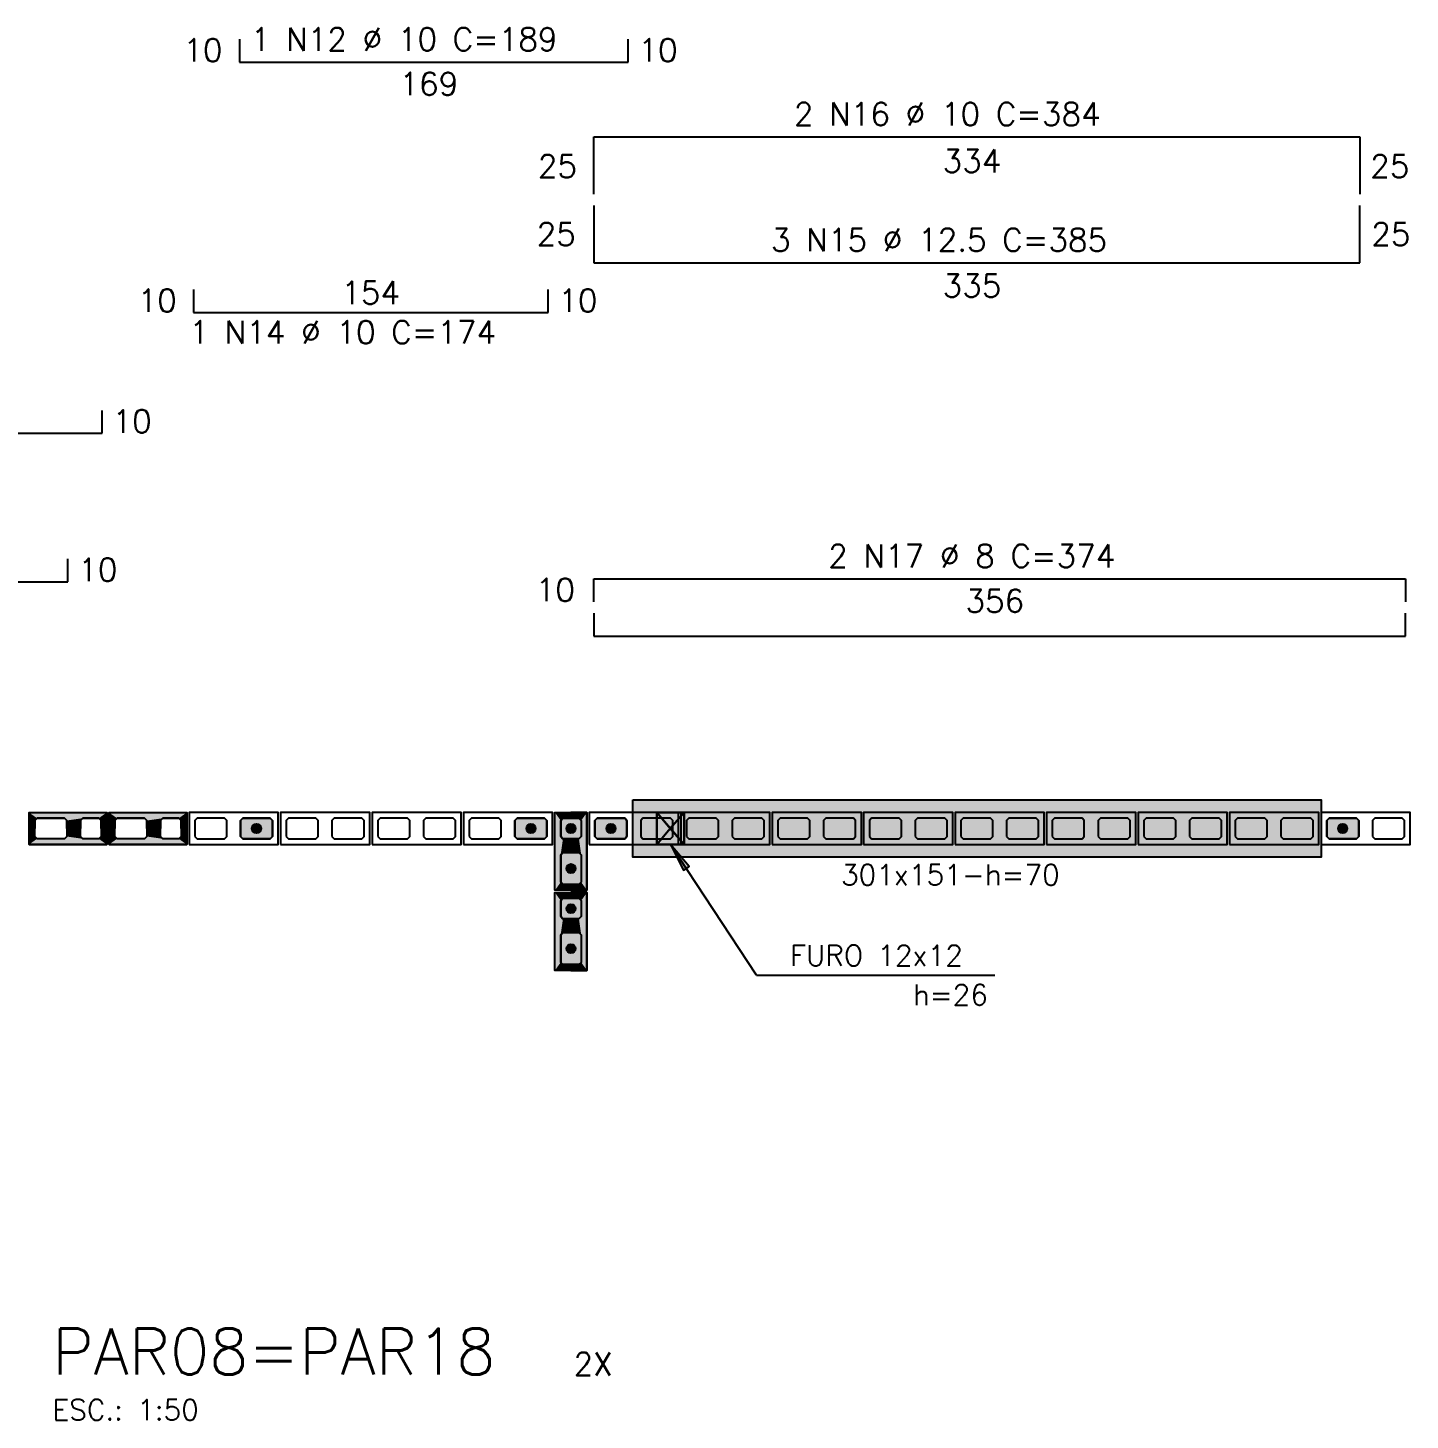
# Model space of a CAD drawing. Extents: x -3 to 120, y -1 to 61.
# Drawn here: x 33.04 to 45.13, y 33.58 to 45.75 of the extents above; entities that cross this region are included whole.
import ezdxf

# ---------------------------------------------------------------- set-up
doc = ezdxf.new("R2010")
doc.units = 0
doc.header["$MEASUREMENT"] = 0
for name, color, linetype in [('PENA_01', 1, 'CONTINUOUS'), ('PENA_02', 2, 'CONTINUOUS'), ('PENA_03', 3, 'CONTINUOUS'), ('PENA_05', 5, 'CONTINUOUS'), ('PENA_06', 6, 'CONTINUOUS'), ('PENA_09', 254, 'CONTINUOUS'), ('PENA_11', 252, 'CONTINUOUS'), ('PENA_21', 100, 'CONTINUOUS'), ('PENA_23', 50, 'CONTINUOUS')]:
    doc.layers.add(name, color=color, linetype=linetype)
doc.styles.get("Standard").update_dxf_attribs({"font": 'ROMANS.SHX'})

msp = doc.modelspace()

# ---------------------------------------------------------------- linework, layer by layer
at = {"layer": 'PENA_01', "linetype": 'Continuous'}
for points in [[(33.36, 38.664), (33.12, 38.664), (33.1, 38.684), (33.1, 38.824), (33.12, 38.844), (33.36, 38.844), (33.38, 38.824), (33.38, 38.684), (33.36, 38.664)], [(33.66, 38.664), (33.52, 38.664), (33.5, 38.684), (33.5, 38.824), (33.52, 38.844), (33.66, 38.844), (33.68, 38.824), (33.68, 38.684), (33.66, 38.664)], [(34.06, 38.664), (33.82, 38.664), (33.8, 38.684), (33.8, 38.824), (33.82, 38.844), (34.06, 38.844), (34.08, 38.824), (34.08, 38.684), (34.06, 38.664)], [(34.36, 38.664), (34.22, 38.664), (34.2, 38.684), (34.2, 38.824), (34.22, 38.844), (34.36, 38.844), (34.38, 38.824), (34.38, 38.684), (34.36, 38.664)], [(34.5, 38.684), (34.52, 38.664), (34.76, 38.664), (34.78, 38.684), (34.78, 38.824), (34.76, 38.844), (34.52, 38.844), (34.5, 38.824), (34.5, 38.684)], [(34.9, 38.684), (34.92, 38.664), (35.16, 38.664), (35.18, 38.684), (35.18, 38.824), (35.16, 38.844), (34.92, 38.844), (34.9, 38.824), (34.9, 38.684)], [(35.3, 38.684), (35.32, 38.664), (35.56, 38.664), (35.58, 38.684), (35.58, 38.824), (35.56, 38.844), (35.32, 38.844), (35.3, 38.824), (35.3, 38.684)], [(35.7, 38.684), (35.72, 38.664), (35.96, 38.664), (35.98, 38.684), (35.98, 38.824), (35.96, 38.844), (35.72, 38.844), (35.7, 38.824), (35.7, 38.684)], [(36.1, 38.684), (36.12, 38.664), (36.36, 38.664), (36.38, 38.684), (36.38, 38.824), (36.36, 38.844), (36.12, 38.844), (36.1, 38.824), (36.1, 38.684)], [(36.5, 38.684), (36.52, 38.664), (36.76, 38.664), (36.78, 38.684), (36.78, 38.824), (36.76, 38.844), (36.52, 38.844), (36.5, 38.824), (36.5, 38.684)], [(36.9, 38.684), (36.92, 38.664), (37.16, 38.664), (37.18, 38.684), (37.18, 38.824), (37.16, 38.844), (36.92, 38.844), (36.9, 38.824), (36.9, 38.684)], [(37.3, 38.684), (37.32, 38.664), (37.56, 38.664), (37.58, 38.684), (37.58, 38.824), (37.56, 38.844), (37.32, 38.844), (37.3, 38.824), (37.3, 38.684)], [(37.88, 38.824), (37.88, 38.684), (37.86, 38.664), (37.72, 38.664), (37.7, 38.684), (37.7, 38.824), (37.72, 38.844), (37.86, 38.844), (37.88, 38.824)], [(38, 38.684), (38.02, 38.664), (38.26, 38.664), (38.28, 38.684), (38.28, 38.824), (38.26, 38.844), (38.02, 38.844), (38, 38.824), (38, 38.684)], [(38.4, 38.684), (38.42, 38.664), (38.66, 38.664), (38.68, 38.684), (38.68, 38.824), (38.66, 38.844), (38.42, 38.844), (38.4, 38.824), (38.4, 38.684)], [(38.8, 38.684), (38.82, 38.664), (39.06, 38.664), (39.08, 38.684), (39.08, 38.824), (39.06, 38.844), (38.82, 38.844), (38.8, 38.824), (38.8, 38.684)], [(39.2, 38.684), (39.22, 38.664), (39.46, 38.664), (39.48, 38.684), (39.48, 38.824), (39.46, 38.844), (39.22, 38.844), (39.2, 38.824), (39.2, 38.684)], [(39.6, 38.684), (39.62, 38.664), (39.86, 38.664), (39.88, 38.684), (39.88, 38.824), (39.86, 38.844), (39.62, 38.844), (39.6, 38.824), (39.6, 38.684)], [(40, 38.684), (40.02, 38.664), (40.26, 38.664), (40.28, 38.684), (40.28, 38.824), (40.26, 38.844), (40.02, 38.844), (40, 38.824), (40, 38.684)], [(40.4, 38.684), (40.42, 38.664), (40.66, 38.664), (40.68, 38.684), (40.68, 38.824), (40.66, 38.844), (40.42, 38.844), (40.4, 38.824), (40.4, 38.684)], [(40.8, 38.684), (40.82, 38.664), (41.06, 38.664), (41.08, 38.684), (41.08, 38.824), (41.06, 38.844), (40.82, 38.844), (40.8, 38.824), (40.8, 38.684)], [(41.2, 38.684), (41.22, 38.664), (41.46, 38.664), (41.48, 38.684), (41.48, 38.824), (41.46, 38.844), (41.22, 38.844), (41.2, 38.824), (41.2, 38.684)], [(41.6, 38.684), (41.62, 38.664), (41.86, 38.664), (41.88, 38.684), (41.88, 38.824), (41.86, 38.844), (41.62, 38.844), (41.6, 38.824), (41.6, 38.684)], [(42, 38.684), (42.02, 38.664), (42.26, 38.664), (42.28, 38.684), (42.28, 38.824), (42.26, 38.844), (42.02, 38.844), (42, 38.824), (42, 38.684)], [(42.4, 38.684), (42.42, 38.664), (42.66, 38.664), (42.68, 38.684), (42.68, 38.824), (42.66, 38.844), (42.42, 38.844), (42.4, 38.824), (42.4, 38.684)], [(42.8, 38.684), (42.82, 38.664), (43.06, 38.664), (43.08, 38.684), (43.08, 38.824), (43.06, 38.844), (42.82, 38.844), (42.8, 38.824), (42.8, 38.684)], [(43.2, 38.684), (43.22, 38.664), (43.46, 38.664), (43.48, 38.684), (43.48, 38.824), (43.46, 38.844), (43.22, 38.844), (43.2, 38.824), (43.2, 38.684)], [(43.6, 38.684), (43.62, 38.664), (43.86, 38.664), (43.88, 38.684), (43.88, 38.824), (43.86, 38.844), (43.62, 38.844), (43.6, 38.824), (43.6, 38.684)], [(44, 38.684), (44.02, 38.664), (44.26, 38.664), (44.28, 38.684), (44.28, 38.824), (44.26, 38.844), (44.02, 38.844), (44, 38.824), (44, 38.684)], [(44.4, 38.684), (44.42, 38.664), (44.66, 38.664), (44.68, 38.684), (44.68, 38.824), (44.66, 38.844), (44.42, 38.844), (44.4, 38.824), (44.4, 38.684)], [(44.8, 38.684), (44.82, 38.664), (45.06, 38.664), (45.08, 38.684), (45.08, 38.824), (45.06, 38.844), (44.82, 38.844), (44.8, 38.824), (44.8, 38.684)], [(37.88, 38.524), (37.88, 38.284), (37.86, 38.264), (37.72, 38.264), (37.7, 38.284), (37.7, 38.524), (37.72, 38.544), (37.86, 38.544), (37.88, 38.524)], [(37.88, 38.124), (37.88, 37.984), (37.86, 37.964), (37.72, 37.964), (37.7, 37.984), (37.7, 38.124), (37.72, 38.144), (37.86, 38.144), (37.88, 38.124)], [(37.88, 37.824), (37.88, 37.584), (37.86, 37.564), (37.72, 37.564), (37.7, 37.584), (37.7, 37.824), (37.72, 37.844), (37.86, 37.844), (37.88, 37.824)]]:
    msp.add_lwpolyline(points, dxfattribs=at)
at = {"layer": 'PENA_02', "linetype": 'Continuous'}
for points in [[(33.73, 38.614), (33.05, 38.614), (33.05, 38.894), (33.73, 38.894), (33.73, 38.614)], [(34.43, 38.614), (33.75, 38.614), (33.75, 38.894), (34.43, 38.894), (34.43, 38.614)], [(34.45, 38.614), (35.23, 38.614), (35.23, 38.894), (34.45, 38.894), (34.45, 38.614)], [(35.25, 38.614), (36.03, 38.614), (36.03, 38.894), (35.25, 38.894), (35.25, 38.614)], [(36.05, 38.614), (36.83, 38.614), (36.83, 38.894), (36.05, 38.894), (36.05, 38.614)], [(36.85, 38.614), (37.63, 38.614), (37.63, 38.894), (36.85, 38.894), (36.85, 38.614)], [(37.93, 38.894), (37.93, 38.214), (37.65, 38.214), (37.65, 38.894), (37.93, 38.894)], [(37.95, 38.614), (38.73, 38.614), (38.73, 38.894), (37.95, 38.894), (37.95, 38.614)], [(38.75, 38.614), (39.53, 38.614), (39.53, 38.894), (38.75, 38.894), (38.75, 38.614)], [(39.55, 38.614), (40.33, 38.614), (40.33, 38.894), (39.55, 38.894), (39.55, 38.614)], [(40.35, 38.614), (41.13, 38.614), (41.13, 38.894), (40.35, 38.894), (40.35, 38.614)], [(41.15, 38.614), (41.93, 38.614), (41.93, 38.894), (41.15, 38.894), (41.15, 38.614)], [(41.95, 38.614), (42.73, 38.614), (42.73, 38.894), (41.95, 38.894), (41.95, 38.614)], [(42.75, 38.614), (43.53, 38.614), (43.53, 38.894), (42.75, 38.894), (42.75, 38.614)], [(43.55, 38.614), (44.33, 38.614), (44.33, 38.894), (43.55, 38.894), (43.55, 38.614)], [(44.35, 38.614), (45.13, 38.614), (45.13, 38.894), (44.35, 38.894), (44.35, 38.614)], [(37.93, 38.194), (37.93, 37.514), (37.65, 37.514), (37.65, 38.194), (37.93, 38.194)]]:
    msp.add_lwpolyline(points, dxfattribs=at)
at = {"layer": 'PENA_03', "linetype": 'Continuous'}
for p, q in [((38.78, 38.894), (38.54, 38.614)), ((38.78, 38.613), (38.54, 38.894)), ((38.54, 38.894), (38.78, 38.614)), ((38.78, 38.894), (38.54, 38.614)), ((39.413, 37.472), (38.66, 38.613)), ((39.413, 37.472), (41.497, 37.472))]:
    msp.add_line(p, q, dxfattribs=at)
for points in [[(35.18, 38.684), (35.16, 38.664), (34.92, 38.664), (34.9, 38.684), (34.9, 38.824), (34.92, 38.844), (35.16, 38.844), (35.18, 38.824), (35.18, 38.684)], [(37.58, 38.684), (37.56, 38.664), (37.32, 38.664), (37.3, 38.684), (37.3, 38.824), (37.32, 38.844), (37.56, 38.844), (37.58, 38.824), (37.58, 38.684)], [(37.86, 38.844), (37.88, 38.824), (37.88, 38.684), (37.86, 38.664), (37.72, 38.664), (37.7, 38.684), (37.7, 38.824), (37.72, 38.844), (37.86, 38.844)], [(38.28, 38.684), (38.26, 38.664), (38.02, 38.664), (38, 38.684), (38, 38.824), (38.02, 38.844), (38.26, 38.844), (38.28, 38.824), (38.28, 38.684)], [(38.54, 38.894), (38.78, 38.894), (38.78, 38.613), (38.54, 38.613), (38.54, 38.894)], [(38.54, 38.894), (38.78, 38.894), (38.78, 38.614), (38.54, 38.614), (38.54, 38.894)], [(44.68, 38.684), (44.66, 38.664), (44.42, 38.664), (44.4, 38.684), (44.4, 38.824), (44.42, 38.844), (44.66, 38.844), (44.68, 38.824), (44.68, 38.684)], [(38.66, 38.613), (38.774, 38.389), (38.823, 38.421), (38.66, 38.613)], [(37.86, 38.544), (37.88, 38.524), (37.88, 38.284), (37.86, 38.264), (37.72, 38.264), (37.7, 38.284), (37.7, 38.524), (37.72, 38.544), (37.86, 38.544)], [(37.86, 38.144), (37.88, 38.124), (37.88, 37.984), (37.86, 37.964), (37.72, 37.964), (37.7, 37.984), (37.7, 38.124), (37.72, 38.144), (37.86, 38.144)], [(37.86, 37.844), (37.88, 37.824), (37.88, 37.584), (37.86, 37.564), (37.72, 37.564), (37.7, 37.584), (37.7, 37.824), (37.72, 37.844), (37.86, 37.844)]]:
    msp.add_lwpolyline(points, dxfattribs=at)
for centre in [(35.04, 38.754), (37.44, 38.754), (37.79, 38.754), (38.14, 38.754), (44.54, 38.754), (37.79, 38.404), (37.79, 38.054), (37.79, 37.704)]:
    msp.add_circle(centre, 0.04, dxfattribs=at)
for points in [[(35.08, 38.754), (35.02, 38.788), (35.002, 38.767)], [(35.08, 38.754), (35.002, 38.767), (35.002, 38.74)], [(35.08, 38.754), (35.002, 38.74), (35.02, 38.719)], [(35.08, 38.754), (35.047, 38.793), (35.02, 38.788)], [(35.08, 38.754), (35.02, 38.719), (35.047, 38.714)], [(35.08, 38.754), (35.07, 38.779), (35.047, 38.793)], [(35.08, 38.754), (35.047, 38.714), (35.07, 38.728)], [(35.08, 38.754), (35.07, 38.728), (35.08, 38.754)], [(37.48, 38.754), (37.42, 38.788), (37.402, 38.767)], [(37.48, 38.754), (37.402, 38.767), (37.402, 38.74)], [(37.48, 38.754), (37.402, 38.74), (37.42, 38.719)], [(37.48, 38.754), (37.447, 38.793), (37.42, 38.788)], [(37.48, 38.754), (37.42, 38.719), (37.447, 38.714)], [(37.48, 38.754), (37.47, 38.779), (37.447, 38.793)], [(37.48, 38.754), (37.447, 38.714), (37.47, 38.728)], [(37.48, 38.754), (37.47, 38.728), (37.48, 38.754)], [(37.83, 38.754), (37.77, 38.788), (37.752, 38.767)], [(37.83, 38.754), (37.752, 38.767), (37.752, 38.74)], [(37.83, 38.754), (37.752, 38.74), (37.77, 38.719)], [(37.83, 38.754), (37.797, 38.793), (37.77, 38.788)], [(37.83, 38.754), (37.77, 38.719), (37.797, 38.714)], [(37.83, 38.754), (37.82, 38.779), (37.797, 38.793)], [(37.83, 38.754), (37.797, 38.714), (37.82, 38.728)], [(37.83, 38.754), (37.82, 38.728), (37.83, 38.754)], [(38.18, 38.754), (38.12, 38.788), (38.102, 38.767)], [(38.18, 38.754), (38.102, 38.767), (38.102, 38.74)], [(38.18, 38.754), (38.102, 38.74), (38.12, 38.719)], [(38.18, 38.754), (38.147, 38.793), (38.12, 38.788)], [(38.18, 38.754), (38.12, 38.719), (38.147, 38.714)], [(38.18, 38.754), (38.17, 38.779), (38.147, 38.793)], [(38.18, 38.754), (38.147, 38.714), (38.17, 38.728)], [(38.18, 38.754), (38.17, 38.728), (38.18, 38.754)], [(44.58, 38.754), (44.52, 38.788), (44.502, 38.767)], [(44.58, 38.754), (44.502, 38.767), (44.502, 38.74)], [(44.58, 38.754), (44.502, 38.74), (44.52, 38.719)], [(44.58, 38.754), (44.547, 38.793), (44.52, 38.788)], [(44.58, 38.754), (44.52, 38.719), (44.547, 38.714)], [(44.58, 38.754), (44.57, 38.779), (44.547, 38.793)], [(44.58, 38.754), (44.547, 38.714), (44.57, 38.728)], [(44.58, 38.754), (44.57, 38.728), (44.58, 38.754)], [(38.66, 38.613), (38.774, 38.389), (38.823, 38.421)], [(38.66, 38.613), (38.823, 38.421), (38.66, 38.613)], [(37.83, 38.404), (37.77, 38.438), (37.752, 38.417)], [(37.83, 38.404), (37.752, 38.417), (37.752, 38.39)], [(37.83, 38.404), (37.752, 38.39), (37.77, 38.369)], [(37.83, 38.404), (37.797, 38.443), (37.77, 38.438)], [(37.83, 38.404), (37.77, 38.369), (37.797, 38.364)], [(37.83, 38.404), (37.82, 38.429), (37.797, 38.443)], [(37.83, 38.404), (37.797, 38.364), (37.82, 38.378)], [(37.83, 38.404), (37.82, 38.378), (37.83, 38.404)], [(37.83, 38.054), (37.77, 38.088), (37.752, 38.067)], [(37.83, 38.054), (37.752, 38.067), (37.752, 38.04)], [(37.83, 38.054), (37.752, 38.04), (37.77, 38.019)], [(37.83, 38.054), (37.797, 38.093), (37.77, 38.088)], [(37.83, 38.054), (37.77, 38.019), (37.797, 38.014)], [(37.83, 38.054), (37.82, 38.079), (37.797, 38.093)], [(37.83, 38.054), (37.797, 38.014), (37.82, 38.028)], [(37.83, 38.054), (37.82, 38.028), (37.83, 38.054)], [(37.83, 37.704), (37.77, 37.738), (37.752, 37.717)], [(37.83, 37.704), (37.797, 37.743), (37.77, 37.738)], [(37.83, 37.704), (37.82, 37.729), (37.797, 37.743)], [(37.83, 37.704), (37.752, 37.717), (37.752, 37.69)], [(37.83, 37.704), (37.752, 37.69), (37.77, 37.669)], [(37.83, 37.704), (37.77, 37.669), (37.797, 37.664)], [(37.83, 37.704), (37.797, 37.664), (37.82, 37.678)], [(37.83, 37.704), (37.82, 37.678), (37.83, 37.704)]]:
    msp.add_solid(points, dxfattribs=at)
at = {"layer": 'PENA_05', "linetype": 'Continuous'}
for p, q in [((34.89, 45.654), (34.89, 45.454)), ((38.29, 45.454), (38.29, 45.654)), ((34.89, 45.454), (38.29, 45.454)), ((37.99, 44.3), (37.99, 44.8)), ((37.99, 44.8), (44.69, 44.8)), ((44.69, 44.8), (44.69, 44.3)), ((37.99, 44.2), (37.99, 43.7)), ((44.69, 43.7), (44.69, 44.2)), ((37.99, 43.7), (44.69, 43.7)), ((34.49, 43.465), (34.49, 43.265)), ((37.59, 43.265), (37.59, 43.465)), ((34.49, 43.265), (37.59, 43.265)), ((33.69, 42.209), (33.69, 42.409)), ((29.99, 42.209), (33.69, 42.209)), ((33.39, 40.912), (33.39, 41.112)), ((29.99, 40.912), (33.39, 40.912)), ((37.99, 40.737), (37.99, 40.937)), ((37.99, 40.937), (45.09, 40.937)), ((45.09, 40.937), (45.09, 40.737)), ((37.99, 40.637), (37.99, 40.437)), ((45.09, 40.437), (45.09, 40.637)), ((37.99, 40.437), (45.09, 40.437))]:
    msp.add_line(p, q, dxfattribs=at)
at = {"layer": 'PENA_09', "linetype": 'Continuous'}
for points in [[(38.659, 38.753), (38.78, 38.894), (38.54, 38.894), (38.659, 38.753)], [(38.54, 38.614), (38.659, 38.753), (38.54, 38.894), (38.54, 38.614)], [(38.78, 38.613), (38.78, 38.894), (38.659, 38.753), (38.78, 38.613)], [(38.659, 38.753), (38.54, 38.614), (38.54, 38.613), (38.78, 38.613), (38.659, 38.753)]]:
    msp.add_lwpolyline(points, dxfattribs=at)
for points in [[(38.659, 38.753), (38.78, 38.894), (38.54, 38.894)], [(38.659, 38.753), (38.54, 38.894), (38.659, 38.753)], [(38.54, 38.614), (38.659, 38.753), (38.54, 38.894)], [(38.54, 38.614), (38.54, 38.894), (38.54, 38.614)], [(38.78, 38.613), (38.78, 38.894), (38.659, 38.753)], [(38.659, 38.753), (38.54, 38.614), (38.54, 38.614)], [(38.659, 38.753), (38.54, 38.614), (38.78, 38.613)], [(38.78, 38.613), (38.659, 38.753), (38.78, 38.613)], [(38.659, 38.753), (38.78, 38.613), (38.659, 38.753)]]:
    msp.add_solid(points, dxfattribs=at)
at = {"layer": 'PENA_11', "linetype": 'Continuous'}
for points in [[(35.18, 38.684), (34.9, 38.824), (34.92, 38.844)], [(35.18, 38.684), (34.92, 38.844), (35.16, 38.844)], [(35.18, 38.684), (35.16, 38.844), (35.18, 38.824)], [(37.58, 38.684), (37.3, 38.824), (37.32, 38.844)], [(37.58, 38.684), (37.32, 38.844), (37.56, 38.844)], [(37.58, 38.684), (37.56, 38.844), (37.58, 38.824)], [(37.86, 38.844), (37.72, 38.664), (37.7, 38.684)], [(37.86, 38.844), (37.7, 38.684), (37.7, 38.824)], [(37.86, 38.844), (37.7, 38.824), (37.72, 38.844)], [(37.86, 38.844), (37.86, 38.664), (37.72, 38.664)], [(37.86, 38.844), (37.72, 38.844), (37.86, 38.844)], [(37.86, 38.844), (37.88, 38.824), (37.88, 38.684)], [(37.86, 38.844), (37.88, 38.684), (37.86, 38.664)], [(38.28, 38.684), (38, 38.824), (38.02, 38.844)], [(38.28, 38.684), (38.02, 38.844), (38.26, 38.844)], [(38.28, 38.684), (38.26, 38.844), (38.28, 38.824)], [(44.68, 38.684), (44.4, 38.824), (44.42, 38.844)], [(44.68, 38.684), (44.42, 38.844), (44.66, 38.844)], [(44.68, 38.684), (44.66, 38.844), (44.68, 38.824)], [(35.18, 38.684), (34.9, 38.684), (34.9, 38.824)], [(35.18, 38.684), (35.18, 38.824), (35.18, 38.684)], [(37.58, 38.684), (37.3, 38.684), (37.3, 38.824)], [(37.58, 38.684), (37.58, 38.824), (37.58, 38.684)], [(38.28, 38.684), (38, 38.684), (38, 38.824)], [(38.28, 38.684), (38.28, 38.824), (38.28, 38.684)], [(44.68, 38.684), (44.4, 38.684), (44.4, 38.824)], [(44.68, 38.684), (44.68, 38.824), (44.68, 38.684)], [(35.18, 38.684), (34.92, 38.664), (34.9, 38.684)], [(35.18, 38.684), (35.16, 38.664), (34.92, 38.664)], [(37.58, 38.684), (37.32, 38.664), (37.3, 38.684)], [(37.58, 38.684), (37.56, 38.664), (37.32, 38.664)], [(38.28, 38.684), (38.02, 38.664), (38, 38.684)], [(38.28, 38.684), (38.26, 38.664), (38.02, 38.664)], [(44.68, 38.684), (44.42, 38.664), (44.4, 38.684)], [(44.68, 38.684), (44.66, 38.664), (44.42, 38.664)], [(37.86, 38.544), (37.72, 38.264), (37.7, 38.284)], [(37.86, 38.544), (37.7, 38.284), (37.7, 38.524)], [(37.86, 38.544), (37.7, 38.524), (37.72, 38.544)], [(37.86, 38.544), (37.86, 38.264), (37.72, 38.264)], [(37.86, 38.544), (37.72, 38.544), (37.86, 38.544)], [(37.86, 38.544), (37.88, 38.524), (37.88, 38.284)], [(37.86, 38.544), (37.88, 38.284), (37.86, 38.264)], [(37.86, 38.144), (37.72, 37.964), (37.7, 37.984)], [(37.86, 38.144), (37.7, 37.984), (37.7, 38.124)], [(37.86, 38.144), (37.7, 38.124), (37.72, 38.144)], [(37.86, 38.144), (37.86, 37.964), (37.72, 37.964)], [(37.86, 38.144), (37.72, 38.144), (37.86, 38.144)], [(37.86, 38.144), (37.88, 38.124), (37.88, 37.984)], [(37.86, 38.144), (37.88, 37.984), (37.86, 37.964)], [(37.86, 37.844), (37.72, 37.564), (37.7, 37.584)], [(37.86, 37.844), (37.7, 37.584), (37.7, 37.824)], [(37.86, 37.844), (37.7, 37.824), (37.72, 37.844)], [(37.86, 37.844), (37.86, 37.564), (37.72, 37.564)], [(37.86, 37.844), (37.72, 37.844), (37.86, 37.844)], [(37.86, 37.844), (37.88, 37.824), (37.88, 37.584)], [(37.86, 37.844), (37.88, 37.584), (37.86, 37.564)]]:
    msp.add_solid(points, dxfattribs=at)
at = {"layer": 'PENA_21', "linetype": 'Continuous'}
for points in [[(33.73, 38.754), (33.68, 38.754), (33.68, 38.824), (33.66, 38.844), (33.52, 38.844), (33.5, 38.824), (33.5, 38.754), (33.38, 38.754), (33.38, 38.824), (33.36, 38.844), (33.12, 38.844), (33.1, 38.824), (33.1, 38.754), (33.05, 38.754), (33.05, 38.894), (33.73, 38.894), (33.73, 38.754)], [(34.43, 38.754), (34.38, 38.754), (34.38, 38.824), (34.36, 38.844), (34.22, 38.844), (34.2, 38.824), (34.2, 38.754), (34.08, 38.754), (34.08, 38.824), (34.06, 38.844), (33.82, 38.844), (33.8, 38.824), (33.8, 38.754), (33.75, 38.754), (33.75, 38.894), (34.43, 38.894), (34.43, 38.754)], [(37.79, 38.894), (37.79, 38.844), (37.72, 38.844), (37.7, 38.824), (37.7, 38.684), (37.72, 38.664), (37.79, 38.664), (37.79, 38.544), (37.72, 38.544), (37.7, 38.524), (37.7, 38.284), (37.72, 38.264), (37.79, 38.264), (37.79, 38.214), (37.65, 38.214), (37.65, 38.894), (37.79, 38.894)], [(37.79, 38.894), (37.79, 38.844), (37.86, 38.844), (37.88, 38.824), (37.88, 38.684), (37.86, 38.664), (37.79, 38.664), (37.79, 38.544), (37.86, 38.544), (37.88, 38.524), (37.88, 38.284), (37.86, 38.264), (37.79, 38.264), (37.79, 38.214), (37.93, 38.214), (37.93, 38.894), (37.79, 38.894)], [(33.73, 38.754), (33.68, 38.754), (33.68, 38.684), (33.66, 38.664), (33.52, 38.664), (33.5, 38.684), (33.5, 38.754), (33.38, 38.754), (33.38, 38.684), (33.36, 38.664), (33.12, 38.664), (33.1, 38.684), (33.1, 38.754), (33.05, 38.754), (33.05, 38.614), (33.73, 38.614), (33.73, 38.754)], [(34.43, 38.754), (34.38, 38.754), (34.38, 38.684), (34.36, 38.664), (34.22, 38.664), (34.2, 38.684), (34.2, 38.754), (34.08, 38.754), (34.08, 38.684), (34.06, 38.664), (33.82, 38.664), (33.8, 38.684), (33.8, 38.754), (33.75, 38.754), (33.75, 38.614), (34.43, 38.614), (34.43, 38.754)], [(37.79, 38.194), (37.79, 38.144), (37.72, 38.144), (37.7, 38.124), (37.7, 37.984), (37.72, 37.964), (37.79, 37.964), (37.79, 37.844), (37.72, 37.844), (37.7, 37.824), (37.7, 37.584), (37.72, 37.564), (37.79, 37.564), (37.79, 37.514), (37.65, 37.514), (37.65, 38.194), (37.79, 38.194)], [(37.79, 38.194), (37.79, 38.144), (37.86, 38.144), (37.88, 38.124), (37.88, 37.984), (37.86, 37.964), (37.79, 37.964), (37.79, 37.844), (37.86, 37.844), (37.88, 37.824), (37.88, 37.584), (37.86, 37.564), (37.79, 37.564), (37.79, 37.514), (37.93, 37.514), (37.93, 38.194), (37.79, 38.194)]]:
    msp.add_lwpolyline(points, dxfattribs=at)
for points in [[(33.73, 38.894), (33.12, 38.844), (33.05, 38.894)], [(33.12, 38.844), (33.1, 38.824), (33.05, 38.894)], [(33.05, 38.894), (33.1, 38.824), (33.05, 38.754)], [(33.36, 38.844), (33.12, 38.844), (33.73, 38.894)], [(33.38, 38.824), (33.36, 38.844), (33.73, 38.894)], [(33.73, 38.894), (33.52, 38.844), (33.38, 38.824)], [(33.38, 38.754), (33.38, 38.824), (33.52, 38.844)], [(33.38, 38.754), (33.52, 38.844), (33.5, 38.824)], [(33.73, 38.894), (33.66, 38.844), (33.52, 38.844)], [(33.73, 38.894), (33.68, 38.824), (33.66, 38.844)], [(33.73, 38.894), (33.73, 38.754), (33.68, 38.754)], [(33.73, 38.894), (33.68, 38.754), (33.68, 38.824)], [(34.43, 38.894), (33.82, 38.844), (33.75, 38.894)], [(33.82, 38.844), (33.8, 38.824), (33.75, 38.894)], [(33.75, 38.894), (33.8, 38.824), (33.75, 38.754)], [(34.06, 38.844), (33.82, 38.844), (34.43, 38.894)], [(34.08, 38.824), (34.06, 38.844), (34.43, 38.894)], [(34.43, 38.894), (34.22, 38.844), (34.08, 38.824)], [(34.08, 38.754), (34.08, 38.824), (34.22, 38.844)], [(34.08, 38.754), (34.22, 38.844), (34.2, 38.824)], [(34.43, 38.894), (34.36, 38.844), (34.22, 38.844)], [(34.43, 38.894), (34.38, 38.824), (34.36, 38.844)], [(34.43, 38.894), (34.43, 38.754), (34.38, 38.754)], [(34.43, 38.894), (34.38, 38.754), (34.38, 38.824)], [(37.72, 38.844), (37.7, 38.824), (37.65, 38.894)], [(37.72, 38.844), (37.65, 38.894), (37.79, 38.894)], [(37.65, 38.894), (37.7, 38.824), (37.65, 38.214)], [(37.72, 38.844), (37.79, 38.894), (37.79, 38.844)], [(37.93, 38.894), (37.79, 38.894), (37.86, 38.844)], [(37.86, 38.844), (37.79, 38.894), (37.79, 38.844)], [(37.88, 38.824), (37.93, 38.894), (37.86, 38.844)], [(37.93, 38.214), (37.93, 38.894), (37.88, 38.824)], [(33.1, 38.824), (33.1, 38.754), (33.05, 38.754)], [(33.05, 38.614), (33.1, 38.684), (33.05, 38.754)], [(33.1, 38.684), (33.1, 38.754), (33.05, 38.754)], [(33.38, 38.754), (33.5, 38.824), (33.5, 38.754)], [(33.38, 38.754), (33.38, 38.684), (33.52, 38.664)], [(33.38, 38.754), (33.52, 38.664), (33.5, 38.684)], [(33.38, 38.754), (33.5, 38.684), (33.5, 38.754)], [(33.73, 38.614), (33.73, 38.754), (33.68, 38.754)], [(33.73, 38.614), (33.68, 38.754), (33.68, 38.684)], [(33.8, 38.824), (33.8, 38.754), (33.75, 38.754)], [(33.75, 38.614), (33.8, 38.684), (33.75, 38.754)], [(33.8, 38.684), (33.8, 38.754), (33.75, 38.754)], [(34.08, 38.754), (34.2, 38.824), (34.2, 38.754)], [(34.08, 38.754), (34.08, 38.684), (34.22, 38.664)], [(34.08, 38.754), (34.22, 38.664), (34.2, 38.684)], [(34.08, 38.754), (34.2, 38.684), (34.2, 38.754)], [(34.43, 38.614), (34.43, 38.754), (34.38, 38.754)], [(34.43, 38.614), (34.38, 38.754), (34.38, 38.684)], [(37.65, 38.214), (37.7, 38.824), (37.7, 38.284)], [(37.7, 38.284), (37.7, 38.824), (37.7, 38.684)], [(37.88, 38.684), (37.93, 38.214), (37.88, 38.824)], [(33.12, 38.664), (33.1, 38.684), (33.05, 38.614)], [(33.73, 38.614), (33.12, 38.664), (33.05, 38.614)], [(33.36, 38.664), (33.12, 38.664), (33.73, 38.614)], [(33.38, 38.684), (33.36, 38.664), (33.73, 38.614)], [(33.73, 38.614), (33.52, 38.664), (33.38, 38.684)], [(33.73, 38.614), (33.66, 38.664), (33.52, 38.664)], [(33.73, 38.614), (33.68, 38.684), (33.66, 38.664)], [(33.82, 38.664), (33.8, 38.684), (33.75, 38.614)], [(34.43, 38.614), (33.82, 38.664), (33.75, 38.614)], [(34.06, 38.664), (33.82, 38.664), (34.43, 38.614)], [(34.08, 38.684), (34.06, 38.664), (34.43, 38.614)], [(34.43, 38.614), (34.22, 38.664), (34.08, 38.684)], [(34.43, 38.614), (34.36, 38.664), (34.22, 38.664)], [(34.43, 38.614), (34.38, 38.684), (34.36, 38.664)], [(37.7, 38.284), (37.7, 38.524), (37.7, 38.684)], [(37.72, 38.664), (37.7, 38.524), (37.7, 38.684)], [(37.72, 38.664), (37.72, 38.544), (37.7, 38.524)], [(37.79, 38.664), (37.72, 38.544), (37.72, 38.664)], [(37.79, 38.664), (37.79, 38.544), (37.72, 38.544)], [(37.79, 38.664), (37.86, 38.544), (37.86, 38.664)], [(37.79, 38.664), (37.79, 38.544), (37.86, 38.544)], [(37.86, 38.664), (37.88, 38.524), (37.88, 38.684)], [(37.86, 38.544), (37.88, 38.524), (37.86, 38.664)], [(37.88, 38.524), (37.93, 38.214), (37.88, 38.684)], [(37.88, 38.524), (37.88, 38.284), (37.93, 38.214)], [(37.72, 38.264), (37.65, 38.214), (37.7, 38.284)], [(37.79, 38.214), (37.65, 38.214), (37.72, 38.264)], [(37.79, 38.264), (37.79, 38.214), (37.72, 38.264)], [(37.86, 38.264), (37.79, 38.264), (37.93, 38.214)], [(37.79, 38.264), (37.79, 38.214), (37.93, 38.214)], [(37.88, 38.284), (37.86, 38.264), (37.93, 38.214)], [(37.72, 38.144), (37.7, 38.124), (37.65, 38.194)], [(37.72, 38.144), (37.65, 38.194), (37.79, 38.194)], [(37.65, 38.194), (37.7, 38.124), (37.65, 37.514)], [(37.65, 37.514), (37.7, 38.124), (37.7, 37.584)], [(37.7, 37.584), (37.7, 38.124), (37.7, 37.984)], [(37.72, 38.144), (37.79, 38.194), (37.79, 38.144)], [(37.93, 38.194), (37.79, 38.194), (37.86, 38.144)], [(37.86, 38.144), (37.79, 38.194), (37.79, 38.144)], [(37.88, 38.124), (37.93, 38.194), (37.86, 38.144)], [(37.93, 37.514), (37.93, 38.194), (37.88, 38.124)], [(37.88, 37.984), (37.93, 37.514), (37.88, 38.124)], [(37.7, 37.584), (37.7, 37.824), (37.7, 37.984)], [(37.72, 37.964), (37.7, 37.824), (37.7, 37.984)], [(37.86, 37.964), (37.88, 37.824), (37.88, 37.984)], [(37.88, 37.824), (37.93, 37.514), (37.88, 37.984)], [(37.72, 37.964), (37.72, 37.844), (37.7, 37.824)], [(37.79, 37.964), (37.72, 37.844), (37.72, 37.964)], [(37.79, 37.964), (37.79, 37.844), (37.72, 37.844)], [(37.79, 37.964), (37.86, 37.844), (37.86, 37.964)], [(37.79, 37.964), (37.79, 37.844), (37.86, 37.844)], [(37.86, 37.844), (37.88, 37.824), (37.86, 37.964)], [(37.88, 37.824), (37.88, 37.584), (37.93, 37.514)], [(37.72, 37.564), (37.65, 37.514), (37.7, 37.584)], [(37.79, 37.514), (37.65, 37.514), (37.72, 37.564)], [(37.79, 37.564), (37.79, 37.514), (37.72, 37.564)], [(37.86, 37.564), (37.79, 37.564), (37.93, 37.514)], [(37.79, 37.564), (37.79, 37.514), (37.93, 37.514)], [(37.88, 37.584), (37.86, 37.564), (37.93, 37.514)]]:
    msp.add_solid(points, dxfattribs=at)
at = {"layer": 'PENA_23', "linetype": 'Continuous'}
msp.add_lwpolyline([(38.33, 39.004), (44.35, 39.004), (44.35, 38.504), (38.33, 38.504), (38.33, 39.004)], dxfattribs=at)
msp.add_lwpolyline([(38.33, 39.004), (44.35, 39.004), (44.35, 38.504), (38.33, 38.504), (38.33, 39.004)], dxfattribs=at)
for points in [[(38.33, 39.004), (44.35, 39.004), (44.35, 38.504)], [(38.33, 39.004), (44.35, 38.504), (38.33, 38.504)], [(38.33, 39.004), (38.33, 38.504), (38.33, 39.004)], [(38.33, 39.004), (44.35, 39.004), (44.35, 38.504)], [(38.33, 39.004), (44.35, 38.504), (38.33, 38.504)], [(38.33, 39.004), (38.33, 38.504), (38.33, 39.004)]]:
    msp.add_solid(points, dxfattribs=at)

# ---------------------------------------------------------------- texts
at = {"layer": 'PENA_02', "linetype": 'Continuous'}
msp.add_text('2X', height=0.2, dxfattribs=at).set_placement((37.813, 33.973))
at = {"layer": 'PENA_03', "linetype": 'Continuous'}
for s, height, p in [('10', 0.2, (34.4, 45.459)), ('1 N12 %%c 10 C=189', 0.2, (34.99, 45.554)), ('10', 0.2, (38.38, 45.459)), ('169', 0.2, (36.29, 45.164)), ('2 N16 %%c 10 C=384', 0.2, (39.74, 44.9)), ('334', 0.2, (41.04, 44.49)), ('25', 0.2, (37.5, 44.445)), ('25', 0.2, (44.78, 44.445)), ('25', 0.2, (37.49, 43.85)), ('3 N15 %%c 12.5 C=385', 0.2, (39.54, 43.8)), ('25', 0.2, (44.79, 43.85)), ('335', 0.2, (41.04, 43.4)), ('10', 0.2, (34, 43.27)), ('154', 0.2, (35.781, 43.339)), ('10', 0.2, (37.68, 43.27)), ('1 N14 %%c 10 C=174', 0.2, (34.453, 42.993)), ('10', 0.2, (33.78, 42.214)), ('2 N17 %%c 8 C=374', 0.2, (40.04, 41.037)), ('10', 0.2, (33.48, 40.917)), ('10', 0.2, (37.482, 40.741)), ('356', 0.2, (41.24, 40.645)), ('301x151-h=70', 0.18, (40.152, 38.26)), ('FURO 12x12', 0.18, (39.706, 37.555)), ('h=26', 0.18, (40.781, 37.21)), ('ESC.: 1:50', 0.18, (33.255, 33.582))]:
    msp.add_text(s, height=height, dxfattribs=at).set_placement(p)
at = {"layer": 'PENA_06', "linetype": 'Continuous'}
msp.add_text('PAR08=PAR18', height=0.4, dxfattribs=at).set_placement((33.255, 33.982))

doc.saveas('drawing.dxf')
